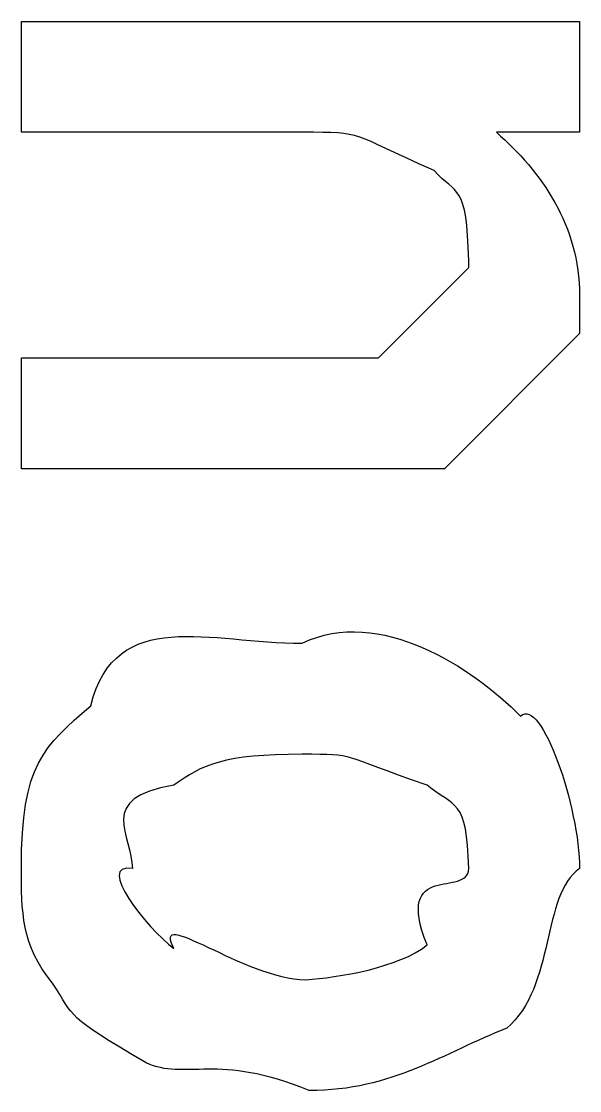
# Model space of a CAD drawing. Header units: millimetres. Extents: x 0 to 33.1, y 1.5 to 45.3.
# Drawn here: x 0.9711 to 1.006, y 4.0724 to 4.1393 of the extents above; entities that cross this region are included whole.
import ezdxf

# ---------------------------------------------------------------- set-up
doc = ezdxf.new("R2010")
doc.units = ezdxf.units.MM
doc.header["$MEASUREMENT"] = 0
doc.layers.get('0').update_dxf_attribs({"linetype": 'CONTINUOUS'})

msp = doc.modelspace()

# ---------------------------------------------------------------- linework, layer by layer
at = {"color": 11, "linetype": 'Continuous'}
for p, q in [((0.971083, 4.13932), (1.00602, 4.13932)), ((0.971083, 4.13238), (0.971083, 4.13932)), ((1.00602, 4.13932), (1.00602, 4.13238)), ((0.988661, 4.13238), (0.971083, 4.13238)), ((1.00602, 4.13238), (1.00081, 4.13238)), ((0.993435, 4.11828), (0.999078, 4.12392)), ((0.999078, 4.12392), (0.999078, 4.12435)), ((1.00602, 4.12218), (1.00602, 4.11979)), ((1.00602, 4.11979), (0.997558, 4.11133)), ((0.971083, 4.11133), (0.971083, 4.11828)), ((0.971083, 4.11828), (0.990614, 4.11828)), ((0.990614, 4.11828), (0.993435, 4.11828)), ((0.992133, 4.11133), (0.971083, 4.11133)), ((0.997558, 4.11133), (0.992133, 4.11133)), ((0.988661, 4.10042), (0.988661, 4.10042)), ((0.988661, 4.09347), (0.988661, 4.09347))]:
    msp.add_line(p, q, dxfattribs=at)
for points in [[(0.996907, 4.12999), (0.991482, 4.13238), (0.992676, 4.13238), (0.988661, 4.13238)], [(1.00081, 4.13238), (1.00363, 4.12993), (1.00602, 4.12651), (1.00602, 4.12218)], [(0.999078, 4.12435), (0.998969, 4.12924), (0.998318, 4.12842), (0.996907, 4.12999)], [(0.975424, 4.09651), (0.976997, 4.10275), (0.982856, 4.10042), (0.988661, 4.10042)], [(0.988661, 4.10042), (0.99349, 4.10275), (0.999295, 4.0989), (1.00233, 4.09586)], [(1.00233, 4.09586), (1.00363, 4.09711), (1.00602, 4.09011), (1.00602, 4.08632)], [(0.971083, 4.08632), (0.971083, 4.09293), (0.972493, 4.09392), (0.975424, 4.09651)], [(0.988661, 4.09347), (0.983778, 4.09347), (0.982368, 4.09283), (0.980632, 4.09153)], [(0.996474, 4.09153), (0.990886, 4.09347), (0.992133, 4.09347), (0.988661, 4.09347)], [(0.980632, 4.09153), (0.975694, 4.09076), (0.978028, 4.08838), (0.978028, 4.08632)], [(0.999078, 4.08632), (0.998969, 4.09076), (0.99821, 4.09011), (0.996474, 4.09153)], [(0.973036, 4.07915), (0.971083, 4.08149), (0.971083, 4.08371), (0.971083, 4.08632)], [(0.978028, 4.08632), (0.975694, 4.08669), (0.978896, 4.08263), (0.980632, 4.08132)], [(0.996474, 4.08154), (0.994358, 4.08686), (0.999078, 4.08447), (0.999078, 4.08632)], [(1.00602, 4.08632), (1.00363, 4.08469), (1.0045, 4.07894), (1.00147, 4.07633)], [(0.980632, 4.08132), (0.979167, 4.0841), (0.985081, 4.07937), (0.988878, 4.07937)], [(0.988878, 4.07937), (0.990886, 4.07949), (0.994738, 4.08014), (0.996474, 4.08154)], [(0.978896, 4.07417), (0.973796, 4.07715), (0.974447, 4.07699), (0.973036, 4.07915)], [(1.00147, 4.07633), (0.997558, 4.07482), (0.994303, 4.07243), (0.989094, 4.07243)], [(0.989094, 4.07243), (0.983344, 4.07482), (0.981338, 4.07303), (0.978896, 4.07417)]]:
    msp.add_open_spline(points, degree=3, dxfattribs=at)

doc.saveas('drawing.dxf')
